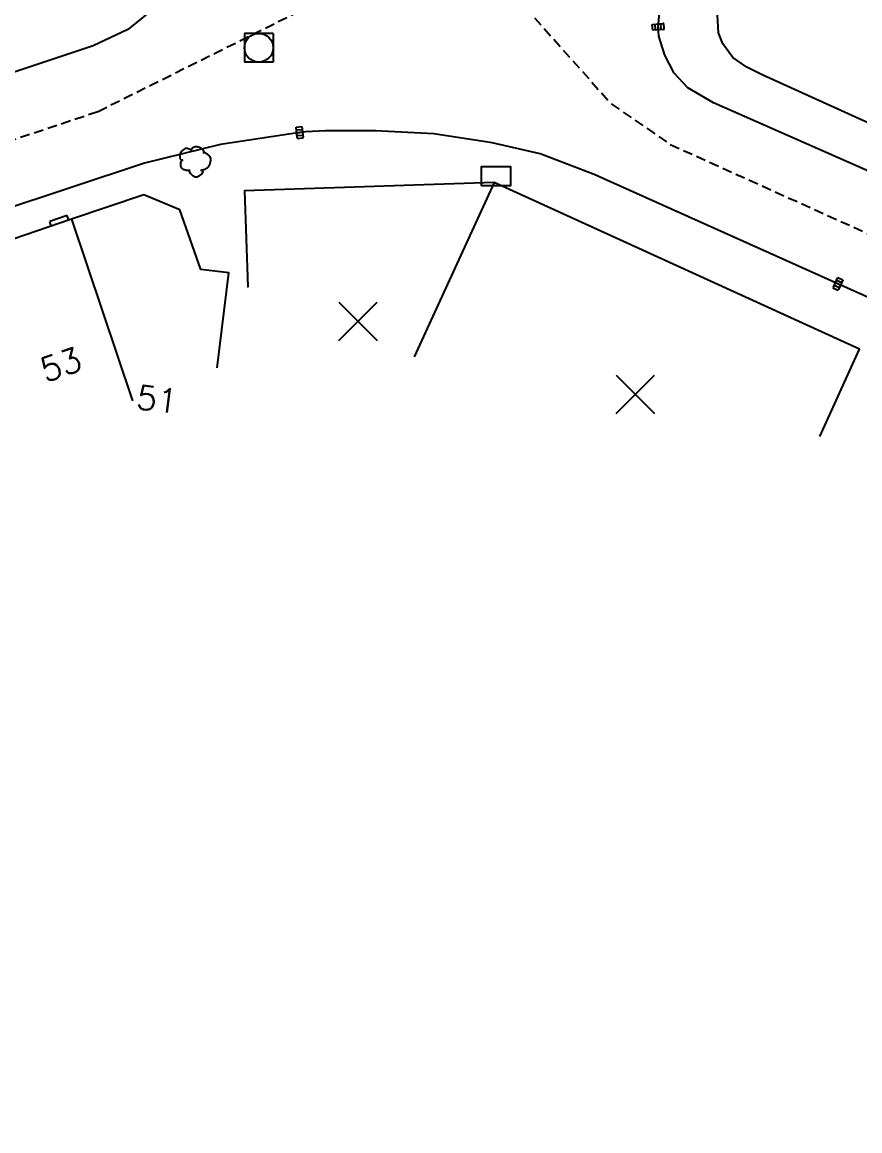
# Model space of a CAD drawing. Header units: millimetres. Extents: x 134000 to 135000, y 131000 to 132000.
# Drawn here: x 134295.6 to 134339.3, y 131288.2 to 131346 of the extents above; entities that cross this region are included whole.
import ezdxf
from ezdxf.enums import TextEntityAlignment as Align

# ---------------------------------------------------------------- set-up
doc = ezdxf.new("R2010")
doc.units = ezdxf.units.MM
doc.linetypes.add('DASHED', pattern=[0.75, 0.5, -0.25])
doc.layers.get('0').update_dxf_attribs({"linetype": 'CONTINUOUS'})
for name, color, linetype in [('W0001', 6, 'DASHED'), ('W0008', 7, 'CONTINUOUS'), ('W0100', 7, 'CONTINUOUS'), ('W0105', 7, 'CONTINUOUS'), ('W0300', 7, 'CONTINUOUS'), ('W0400', 7, 'CONTINUOUS'), ('W0420', 7, 'CONTINUOUS'), ('W0991', 7, 'CONTINUOUS'), ('W1102', 7, 'CONTINUOUS'), ('W1471', 7, 'CONTINUOUS')]:
    doc.layers.add(name, color=color, linetype=linetype)
doc.styles.get("Standard").update_dxf_attribs({"font": 'romans.shx', "width": 0.85})

# ---------------------------------------------------------------- blocks, each defined once
blk = doc.blocks.new('T400')
for p, q in [((-0.15, 0.3), (0.15, 0.3)), ((-0.15, -0.25), (-0.15, 0.3)), ((-0.15, 0.15), (0.15, 0.15)), ((-0.15, 0), (0.15, 0)), ((0.15, 0.3), (0.15, -0.25)), ((-0.15, -0.15), (0.15, -0.15)), ((-0.15, -0.25), (-0.15, -0.3)), ((-0.15, -0.3), (0.15, -0.3)), ((0.15, -0.3), (0.15, -0.25))]:
    blk.add_line(p, q)
blk = doc.blocks.new('t991o')
at = {"color": 0, "linetype": 'Continuous'}
for p, q in [((-1, 1), (1, -1)), ((-1, -1), (1, 1))]:
    blk.add_line(p, q, dxfattribs=at)
blk = doc.blocks.new('T1471')
at = {"color": 0, "linetype": 'Continuous', "flags": 128}
blk.add_lwpolyline([(-0.75, -0.5), (-0.75, 0.5), (0.75, 0.5), (0.75, -0.5), (-0.75, -0.5)], dxfattribs=at)
blk = doc.blocks.new('T420')
for p, q in [((0.75, 0.75), (-0.75, 0.75)), ((-0.75, 0.75), (-0.75, -0.75)), ((0.75, 0.75), (0.75, -0.75)), ((0.75, -0.75), (-0.75, -0.75))]:
    blk.add_line(p, q)
blk.add_ellipse((0, 0), major_axis=(-0.53, 0.53), ratio=1, start_param=3.926991, end_param=10.210176)
blk = doc.blocks.new('T300')
for p, q in [((-0.686, 0.629), (-0.8, 0.514)), ((-0.571, 0.686), (-0.686, 0.629)), ((-0.457, 0.686), (-0.571, 0.686)), ((-0.286, 0.629), (-0.457, 0.686)), ((-0.286, 0.629), (-0.171, 0.743)), ((-0.229, 0.571), (-0.286, 0.629)), ((-0.171, 0.743), (-0.057, 0.8)), ((-0.057, 0.8), (0.057, 0.8)), ((0.057, 0.8), (0.229, 0.743)), ((0.229, 0.743), (0.343, 0.629)), ((0.343, 0.629), (0.4, 0.514)), ((-0.8, 0.514), (-0.857, 0.343)), ((-0.857, 0.343), (-0.857, 0.171)), ((-0.857, 0.171), (-0.743, 0.057)), ((-0.8, -0.057), (-0.743, 0.057)), ((-0.743, 0.057), (-0.686, 0.114)), ((0.457, 0.457), (0.343, 0.457)), ((0.4, 0.514), (0.4, 0.457)), ((0.571, 0.4), (0.457, 0.457)), ((0.571, 0.4), (0.686, 0.286)), ((0.686, 0.286), (0.743, 0.171)), ((0.743, 0.057), (0.686, -0.171)), ((0.743, 0.171), (0.743, 0.057)), ((-0.8, -0.171), (-0.8, -0.057)), ((-0.8, -0.229), (-0.8, -0.171)), ((-0.743, -0.343), (-0.8, -0.229)), ((-0.686, -0.4), (-0.743, -0.343)), ((-0.514, -0.457), (-0.686, -0.4)), ((-0.4, -0.457), (-0.514, -0.457)), ((-0.4, -0.457), (-0.343, -0.457)), ((-0.343, -0.457), (-0.343, -0.4)), ((-0.343, -0.514), (-0.343, -0.457)), ((-0.286, -0.629), (-0.343, -0.514)), ((0.286, -0.457), (0.229, -0.457)), ((0.457, -0.4), (0.286, -0.457)), ((0.343, -0.514), (0.286, -0.629)), ((0.343, -0.514), (0.343, -0.457)), ((0.571, -0.343), (0.457, -0.4)), ((0.629, -0.286), (0.571, -0.343)), ((0.686, -0.171), (0.629, -0.286)), ((-0.171, -0.743), (-0.286, -0.629)), ((-0.057, -0.8), (-0.171, -0.743)), ((0.057, -0.8), (-0.057, -0.8)), ((0.171, -0.743), (0.057, -0.8)), ((0.229, -0.686), (0.171, -0.743)), ((0.286, -0.629), (0.229, -0.686))]:
    blk.add_line(p, q)

msp = doc.modelspace()

# ---------------------------------------------------------------- linework, layer by layer
at = {"layer": 'W0001'}
for points in [[(134310.323, 131359.694), (134326.292, 131341.759), (134329.372, 131339.643), (134341.874, 131333.998), (134371.916, 131320.626), (134385.162, 131314.772), (134390.852, 131312.726), (134395.305, 131311.48), (134406.35, 131308.7), (134417.4, 131307.136), (134419.922, 131306.616), (134431.888, 131304.135), (134440.654, 131302.307), (134446.186, 131301.066), (134450.364, 131299.801), (134456.098, 131297.71), (134475.79, 131289.882), (134477.636, 131288.182)], [(134185.95, 131310.013), (134206.77, 131313.026), (134215.866, 131314.458), (134223.624, 131316.2), (134231.125, 131318.382), (134248.498, 131324.25), (134272.81, 131332.4), (134281.962, 131335.506), (134299.532, 131341.367), (134318.308, 131350.726)]]:
    msp.add_lwpolyline(points, dxfattribs=at)
at = {"layer": 'W0008'}
for points in [[(134303.176, 131347.344), (134301.075, 131345.635), (134299.266, 131344.783), (134280.9, 131338.663), (134273.08, 131335.992), (134272.768, 131335.883), (134255.069, 131329.946), (134245.762, 131326.818), (134240.432, 131324.995), (134236.616, 131323.726), (134228.959, 131321.151), (134224.085, 131319.7), (134222.538, 131319.342), (134216.137, 131317.854), (134204.746, 131316.069), (134204.133, 131315.992), (134200.388, 131315.444), (134194.259, 131314.587), (134190.387, 131314.017), (134185.584, 131313.337)], [(134478.924, 131291.891), (134475.242, 131293.199), (134470.147, 131295.028), (134461.242, 131298.777), (134455.686, 131301.03), (134452.557, 131302.154), (134447.996, 131303.641), (134445.053, 131304.411), (134427.02, 131308.167), (134406.781, 131312.316), (134400.113, 131313.698), (134397.77, 131314.251), (134392.396, 131315.609), (134388.06, 131317.019), (134382.746, 131319.242), (134371.37, 131324.282), (134349.412, 131333.974), (134331.632, 131341.822), (134330.282, 131342.599), (134329.567, 131343.37), (134329.08, 131344.297), (134328.776, 131345.285), (134328.742, 131345.78), (134328.825, 131346.703)], [(134396.16, 131307.794), (134390.03, 131309.609), (134388.049, 131310.249), (134384.262, 131311.683), (134376.429, 131315.176), (134353.183, 131325.619), (134338.115, 131332.372), (134325.401, 131338.067), (134322.579, 131339.159), (134320.074, 131339.725), (134317.035, 131340.202), (134313.996, 131340.347), (134311.398, 131340.348), (134310.346, 131340.295), (134310.044, 131340.266), (134305.919, 131339.648), (134301.954, 131338.667), (134290.36, 131334.821)]]:
    msp.add_lwpolyline(points, dxfattribs=at)
at = {"layer": 'W0100'}
for points in [[(134361.573, 131336.319), (134359.504, 131331.768), (134356.205, 131333.267), (134334.167, 131343.281), (134333.358, 131343.674), (134332.63, 131344.186), (134332.117, 131344.884), (134331.891, 131345.474), (134331.813, 131346.705)], [(134337.161, 131324.409), (134339.239, 131328.956), (134320.179, 131337.666), (134307.161, 131337.219), (134307.333, 131332.222), (134307.333, 131332.222), (134307.333, 131332.222), (134307.333, 131332.222), (134307.333, 131332.222), (134307.333, 131332.222), (134307.333, 131332.222), (134307.333, 131332.222), (134307.333, 131332.222), (134307.333, 131332.222), (134307.333, 131332.222), (134307.333, 131332.222), (134307.333, 131332.222), (134307.333, 131332.222), (134307.333, 131332.222), (134307.333, 131332.222), (134307.333, 131332.222), (134307.333, 131332.222), (134307.333, 131332.222), (134307.333, 131332.222), (134307.333, 131332.222), (134307.333, 131332.222), (134307.333, 131332.222), (134307.333, 131332.222), (134307.333, 131332.222), (134307.333, 131332.222), (134307.333, 131332.222), (134307.333, 131332.222), (134307.333, 131332.222), (134307.333, 131332.222), (134307.333, 131332.222), (134307.333, 131332.222), (134307.333, 131332.222), (134307.333, 131332.222), (134307.333, 131332.222), (134307.333, 131332.222), (134307.333, 131332.222), (134307.333, 131332.222), (134307.333, 131332.222), (134307.333, 131332.222), (134307.333, 131332.222), (134307.333, 131332.222), (134307.333, 131332.222), (134307.333, 131332.222), (134307.333, 131332.222), (134307.333, 131332.222), (134307.333, 131332.222), (134307.333, 131332.222), (134307.333, 131332.222), (134307.333, 131332.222), (134307.333, 131332.222), (134307.333, 131332.222), (134307.333, 131332.222), (134307.333, 131332.222), (134307.333, 131332.222), (134307.333, 131332.222), (134307.333, 131332.222), (134307.333, 131332.222), (134307.333, 131332.222), (134307.333, 131332.222), (134307.333, 131332.222), (134307.333, 131332.222), (134307.333, 131332.222), (134307.333, 131332.222), (134307.333, 131332.222), (134307.333, 131332.222), (134307.333, 131332.222), (134307.333, 131332.222), (134307.333, 131332.222), (134307.333, 131332.222), (134307.333, 131332.222), (134307.333, 131332.222), (134307.333, 131332.222), (134307.333, 131332.222), (134307.333, 131332.222), (134307.333, 131332.222), (134307.333, 131332.222), (134307.333, 131332.222), (134307.333, 131332.222), (134307.333, 131332.222), (134307.333, 131332.222), (134307.333, 131332.222), (134307.333, 131332.222), (134307.333, 131332.222), (134307.333, 131332.222), (134307.333, 131332.222), (134307.333, 131332.222), (134307.333, 131332.222), (134307.333, 131332.222), (134307.333, 131332.222), (134307.333, 131332.222), (134307.333, 131332.222), (134307.333, 131332.222), (134307.333, 131332.222), (134307.333, 131332.222), (134307.333, 131332.222), (134307.333, 131332.222), (134307.333, 131332.222), (134307.333, 131332.222), (134307.333, 131332.222), (134307.333, 131332.222), (134307.333, 131332.222), (134307.333, 131332.222), (134307.333, 131332.222), (134307.333, 131332.222), (134307.333, 131332.222), (134307.333, 131332.222), (134307.333, 131332.222), (134307.333, 131332.222), (134307.333, 131332.222), (134307.333, 131332.222), (134307.333, 131332.222), (134307.333, 131332.222), (134307.333, 131332.222), (134307.333, 131332.222), (134307.333, 131332.222)], [(134305.734, 131327.985), (134306.344, 131332.948), (134304.889, 131333.126), (134303.791, 131336.23), (134301.925, 131337.008), (134298.151, 131335.745), (134293.87, 131334.281)]]:
    msp.add_lwpolyline(points, dxfattribs=at)
at = {"layer": 'W0105'}
for p, q in [((134297.927, 131335.94), (134297.006, 131335.622)), ((134297.088, 131335.382), (134297.006, 131335.622)), ((134298.01, 131335.697), (134297.927, 131335.94))]:
    msp.add_line(p, q, dxfattribs=at)
at = {"layer": 'W1102'}
for p, q in [((134320.179, 131337.666), (134316.022, 131328.571)), ((134298.151, 131335.745), (134301.324, 131326.262))]:
    msp.add_line(p, q, dxfattribs=at)

# ---------------------------------------------------------------- block references
at = {"layer": 'W0300'}
msp.add_blockref('T300', (134304.647, 131338.741), dxfattribs=at)
at = {"layer": 'W0400'}
for p, rotation in [((134328.742, 131345.78), 93.92776573150503), ((134310.044, 131340.266), 5.541640769359901), ((134338.115, 131332.372), 335.8585549103976)]:
    msp.add_blockref('T400', p, dxfattribs=dict(at, rotation=rotation))
at = {"layer": 'W0420'}
msp.add_blockref('T420', (134307.912, 131344.69), dxfattribs=at)
at = {"layer": 'W0991'}
for p in [(134313.086, 131330.418), (134327.55, 131326.601)]:
    msp.add_blockref('t991o', p, dxfattribs=at)
at = {"layer": 'W1471'}
msp.add_blockref('T1471', (134320.28, 131337.992), dxfattribs=at)

# ---------------------------------------------------------------- texts
at = {"layer": 'W0991'}
for s, rotation, p in [('53', 18.88841, (134297.592, 131328.156)), ('51', 352.99632, (134302.614, 131326.353))]:
    msp.add_text(s, height=1.25, rotation=rotation, dxfattribs=at).set_placement(p, align=Align.MIDDLE)

doc.saveas('drawing.dxf')
